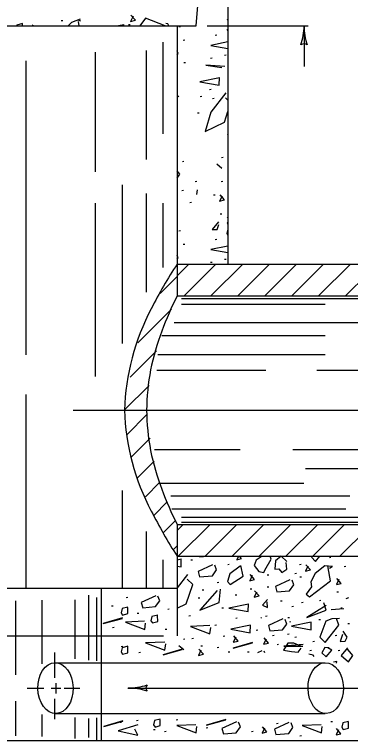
# Model space of a CAD drawing. Extents: x 1000 to 1036.3, y 1000 to 1022.
# Drawn here: x 1012.944 to 1015.151, y 1002.577 to 1007.339 of the extents above; entities that cross this region are included whole.
import ezdxf

# ---------------------------------------------------------------- set-up
doc = ezdxf.new("R2010")
doc.units = 0
doc.layers.add('Level 1', color=7, linetype='Continuous')
doc.layers.add('Level 15', color=7, linetype='Continuous')

msp = doc.modelspace()

# ---------------------------------------------------------------- linework, layer by layer
at = {"layer": 'Level 1'}
for p, q in [((1014.3456, 1007.7644), (1014.3456, 1005.7019)), ((1014.1359, 1007.2644), (1014.1633, 1007.5769)), ((1010.8886, 1007.2644), (1014.1359, 1007.2644)), ((1014.0123, 1007.2644), (1014.0123, 1005.4936)), ((1014.2097, 1007.2644), (1014.8724, 1007.2644)), ((1014.8456, 1007.2644), (1014.8456, 1006.9983)), ((1014.0123, 1005.7019), (1018.0262, 1005.7019)), ((1014.0123, 1005.6252), (1014.089, 1005.7019)), ((1014.0575, 1005.4936), (1014.2658, 1005.7019)), ((1014.2343, 1005.4936), (1014.4427, 1005.7019)), ((1014.411, 1005.4936), (1014.6193, 1005.7019)), ((1014.5878, 1005.4936), (1014.7962, 1005.7019)), ((1014.7647, 1005.4936), (1014.973, 1005.7019)), ((1014.9413, 1005.4936), (1015.1497, 1005.7019)), ((1015.1182, 1005.4936), (1015.3265, 1005.7019)), ((1013.9008, 1005.51), (1014.0123, 1005.6214)), ((1014.0123, 1005.4936), (1018.0262, 1005.4936)), ((1013.7534, 1005.1858), (1013.9741, 1005.4064)), ((1013.7035, 1004.9592), (1013.8772, 1005.1328)), ((1013.6664, 1004.7453), (1013.8273, 1004.9062)), ((1013.3296, 1004.7436), (1015.5127, 1004.7436)), ((1013.6808, 1004.5828), (1013.8148, 1004.7168)), ((1013.7092, 1004.4345), (1013.8356, 1004.5609)), ((1013.7515, 1004.3), (1013.8617, 1004.4102)), ((1013.8035, 1004.1752), (1013.8988, 1004.2705)), ((1013.8586, 1004.0536), (1013.9472, 1004.1422)), ((1013.9229, 1003.9411), (1014.001, 1004.0192)), ((1014.0123, 1003.9936), (1014.0123, 1003.2644)), ((1014.0123, 1003.9936), (1018.0262, 1003.9936)), ((1014.0123, 1003.9545), (1014.0513, 1003.9936)), ((1014.0198, 1003.7853), (1014.2282, 1003.9936)), ((1014.1967, 1003.7853), (1014.405, 1003.9936)), ((1014.3733, 1003.7853), (1014.5817, 1003.9936)), ((1014.5502, 1003.7853), (1014.7585, 1003.9936)), ((1014.727, 1003.7853), (1014.9353, 1003.9936)), ((1014.9037, 1003.7853), (1015.112, 1003.9936)), ((1015.0805, 1003.7853), (1015.2888, 1003.9936)), ((1013.9873, 1003.8287), (1014.0123, 1003.8536)), ((1014.0123, 1003.7853), (1018.0262, 1003.7853)), ((1011.0123, 1003.5769), (1014.0123, 1003.5769)), ((1013.5123, 1003.5769), (1013.5123, 1002.5769)), ((1013.4298, 1003.5303), (1013.4298, 1003.1036)), ((1012.9511, 1003.4931), (1012.9511, 1003.0083)), ((1013.1231, 1003.4973), (1013.1231, 1003.0788)), ((1013.34, 1003.4993), (1013.34, 1003.1119)), ((1013.4821, 1003.5158), (1013.4821, 1003.0995)), ((1011.0797, 1003.2644), (1013.9231, 1003.2644)), ((1013.2095, 1002.9876), (1013.2095, 1003.1533)), ((1013.2095, 1003.0873), (1014.9843, 1003.0873)), ((1013.0259, 1002.9207), (1013.1358, 1002.9207)), ((1013.2703, 1002.9207), (1013.3719, 1002.9207)), ((1013.6893, 1002.9207), (1015.2746, 1002.9207)), ((1012.9511, 1002.8351), (1012.9511, 1002.6064)), ((1013.2095, 1002.7163), (1013.2095, 1002.8509)), ((1013.1231, 1002.7473), (1013.1231, 1002.6023)), ((1013.2095, 1002.754), (1014.9843, 1002.754)), ((1013.34, 1002.7266), (1013.34, 1002.5898)), ((1013.4298, 1002.7203), (1013.4298, 1002.5961)), ((1013.4821, 1002.7245), (1013.4821, 1002.5769)), ((1009.0123, 1002.5769), (1016.0123, 1002.5769))]:
    msp.add_line(p, q, dxfattribs=at)
for points in [[(1013.2616, 1007.2983), (1013.2509, 1007.2969)], [(1013.3758, 1007.3078), (1013.3185, 1007.2878)], [(1013.3684, 1007.2644), (1013.3652, 1007.2932)], [(1013.3785, 1007.2958), (1013.3665, 1007.2998)], [(1013.7222, 1007.3277), (1013.7062, 1007.2943), (1013.7383, 1007.3023), (1013.7088, 1007.3357)], [(1013.8053, 1007.3158), (1013.7678, 1007.2644)], [(1013.9333, 1007.2652), (1013.8053, 1007.3158)], [(1014.3402, 1007.3074), (1014.3456, 1007.3088)], [(1012.9584, 1007.2705), (1012.9569, 1007.2644)], [(1012.9971, 1007.2798), (1012.9584, 1007.2705)], [(1012.9962, 1007.2644), (1012.9958, 1007.2772)], [(1013.0659, 1007.2644), (1013.0609, 1007.2702)], [(1013.3185, 1007.2878), (1013.2966, 1007.2644)], [(1013.6626, 1007.2718), (1013.627, 1007.2644)], [(1013.6623, 1007.2644), (1013.6626, 1007.2731)], [(1013.7034, 1007.2721), (1013.6928, 1007.2708)], [(1013.9506, 1007.2772), (1013.9373, 1007.2798)], [(1013.9572, 1007.2644), (1013.9506, 1007.2772)], [(1014.0339, 1007.259), (1014.0233, 1007.2577)], [(1014.3383, 1007.2425), (1014.3456, 1007.2325)], [(1014.3456, 1007.2706), (1014.345, 1007.2705)], [(1014.2718, 1007.2034), (1014.2612, 1007.2021)], [(1014.0633, 1007.1707), (1014.0527, 1007.1693)], [(1014.3456, 1007.1603), (1014.2326, 1007.1371)], [(1014.0193, 1007.0833), (1014.0123, 1007.1013)], [(1014.2326, 1007.1371), (1014.3456, 1007.117)], [(1014.0123, 1007.0734), (1014.0193, 1007.0833)], [(1014.2424, 1007.0528), (1014.2318, 1007.0515)], [(1014.3341, 1007.0725), (1014.3233, 1007.0712)], [(1014.0667, 1007.0234), (1014.0559, 1007.0221)], [(1014.3263, 1006.9984), (1014.2009, 1007.0064), (1014.305, 1006.9918)], [(1014.29, 1006.9249), (1014.1606, 1006.8982), (1014.2887, 1006.8755), (1014.29, 1006.9263)], [(1014.2358, 1006.8467), (1014.2252, 1006.8453)], [(1014.3317, 1006.8251), (1014.233, 1006.6983)], [(1014.0226, 1006.7998), (1014.0159, 1006.8051)], [(1014.1737, 1006.8009), (1014.163, 1006.7996)], [(1014.2555, 1006.7878), (1014.2448, 1006.7865)], [(1014.3456, 1006.7777), (1014.329, 1006.7931)], [(1014.1573, 1006.6929), (1014.1467, 1006.6916)], [(1014.233, 1006.6983), (1014.1956, 1006.5717)], [(1014.3223, 1006.633), (1014.3456, 1006.702)], [(1014.1956, 1006.5717), (1014.3223, 1006.633)], [(1014.3456, 1006.5515), (1014.3398, 1006.5508)], [(1014.3144, 1006.4003), (1014.3038, 1006.399)], [(1014.0568, 1006.3742), (1014.0462, 1006.3728)], [(1014.3063, 1006.3295), (1014.273, 1006.3575)], [(1014.0293, 1006.2922), (1014.0123, 1006.3145)], [(1014.0123, 1006.2667), (1014.0293, 1006.2922)], [(1014.1419, 1006.2433), (1014.1313, 1006.2419)], [(1014.3112, 1006.2433), (1014.3005, 1006.2419)], [(1014.0536, 1006.1843), (1014.0428, 1006.183)], [(1014.1413, 1006.1588), (1014.1467, 1006.1895)], [(1014.2621, 1006.1549), (1014.2514, 1006.1536)], [(1014.3071, 1006.1483), (1014.2911, 1006.1149), (1014.3231, 1006.1229), (1014.2938, 1006.1563)], [(1014.1059, 1006.1058), (1014.0953, 1006.1045)], [(1014.0176, 1006.0502), (1014.0123, 1006.0495)], [(1014.0176, 1006.0077), (1014.0123, 1006.007)], [(1014.3046, 1006.0305), (1014.2939, 1006.0292)], [(1014.3456, 1006.0058), (1014.3428, 1006.009)], [(1014.2837, 1005.9801), (1014.2423, 1005.9294), (1014.2743, 1005.9294), (1014.2863, 1005.9628)], [(1014.3456, 1005.9789), (1014.3402, 1005.9677)], [(1014.3402, 1005.9677), (1014.3456, 1005.969)], [(1014.0339, 1005.9193), (1014.0233, 1005.9179)], [(1014.345, 1005.9308), (1014.3383, 1005.9028)], [(1014.3456, 1005.9308), (1014.345, 1005.9308)], [(1014.2718, 1005.8637), (1014.2612, 1005.8623)], [(1014.3383, 1005.9028), (1014.3456, 1005.8928)], [(1014.0633, 1005.8309), (1014.0527, 1005.8296)], [(1014.3456, 1005.8206), (1014.2326, 1005.7973)], [(1014.2326, 1005.7973), (1014.3456, 1005.7773)], [(1014.0193, 1005.7435), (1014.0123, 1005.7616)], [(1014.0123, 1005.7337), (1014.0193, 1005.7435)], [(1014.3341, 1005.7328), (1014.3233, 1005.7314)], [(1014.2424, 1005.7131), (1014.2318, 1005.7118)], [(1014.0392, 1003.7663), (1014.0123, 1003.7608)], [(1014.0378, 1003.7169), (1014.0392, 1003.7677)], [(1014.1584, 1003.7853), (1014.1595, 1003.7812)], [(1014.1595, 1003.7812), (1014.211, 1003.7853)], [(1014.4143, 1003.7853), (1014.4034, 1003.7627)], [(1014.4034, 1003.7627), (1014.4355, 1003.7707)], [(1014.4355, 1003.7707), (1014.4227, 1003.7853)], [(1014.5712, 1003.7853), (1014.5303, 1003.7598)], [(1014.5876, 1003.6945), (1014.6289, 1003.7665)], [(1014.6289, 1003.7665), (1014.6227, 1003.7853)], [(1014.7329, 1003.7505), (1014.6956, 1003.7852), (1014.6583, 1003.7558), (1014.6529, 1003.7012), (1014.6796, 1003.7025), (1014.6996, 1003.6785), (1014.7329, 1003.7012), (1014.7289, 1003.7438)], [(1014.9004, 1003.7853), (1014.8943, 1003.7798)], [(1014.8943, 1003.7798), (1014.921, 1003.7518)], [(1014.921, 1003.7518), (1014.9483, 1003.7853)], [(1015.0224, 1003.7765), (1015.0118, 1003.7752)], [(1014.0123, 1003.7214), (1014.0378, 1003.7169)], [(1014.1127, 1003.7601), (1014.102, 1003.7588)], [(1014.2448, 1003.729), (1014.1502, 1003.6849), (1014.1595, 1003.6503), (1014.2435, 1003.6569), (1014.2715, 1003.6956), (1014.2595, 1003.7263)], [(1014.4249, 1003.7198), (1014.3582, 1003.6705), (1014.3422, 1003.6198), (1014.3608, 1003.6012), (1014.4449, 1003.6545), (1014.4303, 1003.7238)], [(1014.3548, 1003.7307), (1014.3442, 1003.7293)], [(1014.5303, 1003.7598), (1014.5183, 1003.7238)], [(1014.5183, 1003.7238), (1014.5489, 1003.6865)], [(1014.8261, 1003.7307), (1014.8154, 1003.7293)], [(1014.8711, 1003.7208), (1014.8551, 1003.6874), (1014.8871, 1003.6954), (1014.8578, 1003.7288)], [(1015.0317, 1003.7185), (1014.981, 1003.7225), (1014.9183, 1003.6718), (1014.8903, 1003.6172), (1014.8943, 1003.5838), (1014.8597, 1003.5358), (1014.881, 1003.5198), (1015.0183, 1003.6238), (1015.0037, 1003.7092), (1015.0023, 1003.7238)], [(1014.5489, 1003.6865), (1014.5809, 1003.6785)], [(1014.5809, 1003.6785), (1014.5876, 1003.6945)], [(1014.7966, 1003.6718), (1014.7859, 1003.6704)], [(1015.0117, 1003.7065), (1015.0303, 1003.7172)], [(1015.1206, 1003.7176), (1015.1099, 1003.7163)], [(1014.0808, 1003.6665), (1014.0123, 1003.5783)], [(1014.1142, 1003.6012), (1014.0782, 1003.6345)], [(1014.5045, 1003.6586), (1014.4885, 1003.6253), (1014.5206, 1003.6333), (1014.4912, 1003.6666)], [(1014.6133, 1003.6619), (1014.6027, 1003.6606)], [(1014.7521, 1003.6308), (1014.6574, 1003.5868), (1014.6668, 1003.5521), (1014.7508, 1003.5588), (1014.7788, 1003.5974), (1014.7668, 1003.6282)], [(1014.8293, 1003.6488), (1014.8187, 1003.6475)], [(1015.0739, 1003.6324), (1015.0579, 1003.5991), (1015.0899, 1003.6071), (1015.0606, 1003.6404)], [(1014.0715, 1003.4744), (1014.1142, 1003.6012)], [(1014.2861, 1003.6128), (1014.2754, 1003.6115)], [(1014.6133, 1003.5834), (1014.6027, 1003.5821)], [(1014.2755, 1003.5598), (1014.1608, 1003.4318), (1014.2875, 1003.4824), (1014.2968, 1003.5692)], [(1014.1879, 1003.5638), (1014.1773, 1003.5624)], [(1014.4039, 1003.531), (1014.3933, 1003.5297)], [(1014.5021, 1003.5703), (1014.4914, 1003.569)], [(1014.534, 1003.5506), (1014.518, 1003.5173), (1014.55, 1003.5253), (1014.5207, 1003.5586)], [(1015.0715, 1003.5507), (1015.0608, 1003.5493)], [(1013.6875, 1003.5148), (1013.6768, 1003.5135)], [(1013.8711, 1003.5268), (1013.7764, 1003.4828), (1013.7858, 1003.4481), (1013.8698, 1003.4548), (1013.8978, 1003.4934), (1013.8858, 1003.5242)], [(1014.1618, 1003.5114), (1014.1511, 1003.5101)], [(1014.6049, 1003.5024), (1014.5729, 1003.4651), (1014.6049, 1003.4491), (1014.6036, 1003.4864)], [(1014.7017, 1003.4918), (1014.691, 1003.4904)], [(1014.8392, 1003.4819), (1014.8285, 1003.4806)], [(1014.9898, 1003.4614), (1014.8644, 1003.3841), (1014.9898, 1003.4308), (1014.9751, 1003.4801)], [(1014.9569, 1003.495), (1014.9463, 1003.4937)], [(1015.137, 1003.5118), (1015.121, 1003.5051)], [(1013.5912, 1003.4586), (1013.5805, 1003.4573)], [(1013.6886, 1003.452), (1013.6499, 1003.4427), (1013.6433, 1003.4147), (1013.6539, 1003.4), (1013.6886, 1003.4093), (1013.6873, 1003.4493)], [(1013.9606, 1003.4385), (1013.9499, 1003.4372)], [(1014.0123, 1003.4457), (1014.0715, 1003.4744)], [(1014.3156, 1003.4459), (1014.3049, 1003.4446)], [(1014.4809, 1003.4718), (1014.3515, 1003.4451), (1014.4796, 1003.4224), (1014.4809, 1003.4731)], [(1014.777, 1003.4558), (1014.7663, 1003.4544)], [(1015.0234, 1003.4363), (1015.1074, 1003.443)], [(1015.0968, 1003.4466), (1015.0862, 1003.4453)], [(1013.7598, 1003.4104), (1013.7492, 1003.4091)], [(1013.8853, 1003.3998), (1013.8466, 1003.3905), (1013.8399, 1003.3625), (1013.8506, 1003.3478), (1013.8853, 1003.3572), (1013.8839, 1003.3972)], [(1014.0996, 1003.3936), (1014.0889, 1003.3923)], [(1014.6035, 1003.3923), (1014.5928, 1003.3909)], [(1013.6524, 1003.3808), (1013.5271, 1003.3435), (1013.6524, 1003.3782)], [(1013.7979, 1003.359), (1013.6726, 1003.3537), (1013.7993, 1003.3057), (1013.8046, 1003.347)], [(1014.4072, 1003.3792), (1014.3965, 1003.3778)], [(1014.5663, 1003.3829), (1014.5609, 1003.3789)], [(1014.7063, 1003.3743), (1014.6116, 1003.3302), (1014.6209, 1003.2955), (1014.7049, 1003.3022), (1014.7329, 1003.3408), (1014.7209, 1003.3716)], [(1014.7508, 1003.3824), (1014.7401, 1003.3811)], [(1014.7583, 1003.3523), (1014.7529, 1003.3549)], [(1014.8933, 1003.3527), (1014.7638, 1003.326), (1014.8919, 1003.3033), (1014.8933, 1003.354)], [(1014.9537, 1003.3693), (1014.943, 1003.368)], [(1015.0783, 1003.3763), (1015.029, 1003.3749), (1014.9877, 1003.3589), (1014.9503, 1003.2549), (1014.9837, 1003.2203), (1015.0743, 1003.3323), (1015.0583, 1003.3776)], [(1015.1435, 1003.3432), (1015.1328, 1003.3418)], [(1013.5992, 1003.3181), (1013.5885, 1003.3168)], [(1013.9445, 1003.306), (1013.9338, 1003.3047)], [(1014.2262, 1003.3309), (1014.1008, 1003.3256), (1014.2275, 1003.2776), (1014.2328, 1003.3189)], [(1014.2698, 1003.3333), (1014.2591, 1003.332)], [(1014.494, 1003.333), (1014.3647, 1003.3063), (1014.4927, 1003.2837), (1014.494, 1003.3343)], [(1014.5413, 1003.3007), (1014.5307, 1003.2993)], [(1015.0983, 1003.2723), (1015.0837, 1003.2269), (1015.1157, 1003.2283), (1015.1277, 1003.2549), (1015.1023, 1003.2949)], [(1014.0636, 1003.2418), (1014.0529, 1003.2404)], [(1014.1193, 1003.245), (1014.1085, 1003.2437)], [(1014.3253, 1003.2613), (1014.3147, 1003.26)], [(1014.3966, 1003.2548), (1014.3806, 1003.2214), (1014.4126, 1003.2294), (1014.3833, 1003.2628)], [(1014.5962, 1003.2417), (1014.5802, 1003.2083), (1014.6122, 1003.2163), (1014.5828, 1003.2497)], [(1014.6493, 1003.2647), (1014.6387, 1003.2633)], [(1014.7475, 1003.2745), (1014.7368, 1003.2732)], [(1014.7966, 1003.2548), (1014.7859, 1003.2535)], [(1015.0617, 1003.2647), (1015.051, 1003.2633)], [(1013.6886, 1003.195), (1013.6499, 1003.1857), (1013.6433, 1003.1577), (1013.6539, 1003.143), (1013.6886, 1003.1523), (1013.6873, 1003.1923)], [(1013.9304, 1003.2225), (1013.8051, 1003.2172), (1013.9318, 1003.1692), (1013.9371, 1003.2105)], [(1014.0555, 1003.1709), (1014.0222, 1003.1989)], [(1014.1781, 1003.1959), (1014.1674, 1003.1946)], [(1014.5063, 1003.2203), (1014.3809, 1003.1829), (1014.5063, 1003.2176)], [(1014.6788, 1003.2058), (1014.6681, 1003.2044)], [(1014.825, 1003.1949), (1014.7783, 1003.2163), (1014.7383, 1003.2163), (1014.7103, 1003.1683), (1014.7636, 1003.1616), (1014.8077, 1003.1563), (1014.8263, 1003.1829)], [(1014.8397, 1003.2069), (1014.7129, 1003.1963), (1014.8383, 1003.1963)], [(1014.9144, 1003.2253), (1014.9038, 1003.224)], [(1013.6554, 1003.1936), (1013.6448, 1003.1923)], [(1013.7718, 1003.1534), (1013.7612, 1003.1521)], [(1014.0459, 1003.1761), (1013.9206, 1003.1388), (1014.0459, 1003.1734)], [(1014.1683, 1003.1684), (1014.1523, 1003.1351), (1014.1843, 1003.1431), (1014.1549, 1003.1764)], [(1014.2861, 1003.1861), (1014.2754, 1003.1848)], [(1014.3581, 1003.1567), (1014.3474, 1003.1553)], [(1014.4858, 1003.1567), (1014.4751, 1003.1553)], [(1014.5688, 1003.1648), (1014.5389, 1003.1509)], [(1014.5877, 1003.1517), (1014.5835, 1003.1621)], [(1014.8948, 1003.1665), (1014.8841, 1003.1652)], [(1015.0103, 1003.1856), (1014.981, 1003.1869), (1014.9623, 1003.1523), (1014.9917, 1003.1256), (1015.029, 1003.1683), (1015.0023, 1003.1843)], [(1015.0813, 1003.1665), (1015.0707, 1003.1652)], [(1015.1317, 1003.1843), (1015.089, 1003.1336), (1015.1383, 1003.0936), (1015.165, 1003.1336), (1015.1357, 1003.1723), (1015.121, 1003.1723)], [(1014.9063, 1003.1376), (1014.877, 1003.1429)], [(1014.9129, 1003.1285), (1014.9063, 1003.1376)], [(1015.0601, 1003.0941), (1015.039, 1003.0898)], [(1015.0598, 1003.0834), (1015.0601, 1003.0954)], [(1013.6564, 1002.7063), (1013.5311, 1002.6689), (1013.6564, 1002.7036)], [(1013.7535, 1002.6787), (1013.6255, 1002.64), (1013.7535, 1002.6107), (1013.7335, 1002.6507)], [(1013.6474, 1002.6958), (1013.6368, 1002.6944)], [(1013.7558, 1002.7078), (1013.7452, 1002.7064)], [(1013.9013, 1002.7173), (1013.8627, 1002.7079), (1013.856, 1002.6799), (1013.8667, 1002.6653), (1013.9013, 1002.6746), (1013.9, 1002.7146)], [(1014.0168, 1002.7118), (1014.0061, 1002.7104)], [(1014.1353, 1002.6804), (1014.0099, 1002.6751), (1014.1366, 1002.6271), (1014.1419, 1002.6684)], [(1014.331, 1002.7143), (1014.2057, 1002.677), (1014.331, 1002.7117)], [(1014.4011, 1002.6997), (1014.3064, 1002.6556), (1014.3158, 1002.6209), (1014.3998, 1002.6276), (1014.4278, 1002.6663), (1014.4158, 1002.697)], [(1014.7463, 1002.6957), (1014.6517, 1002.6516), (1014.661, 1002.6169), (1014.745, 1002.6236), (1014.773, 1002.6623), (1014.761, 1002.693)], [(1014.6753, 1002.6877), (1014.6646, 1002.6863)], [(1014.9583, 1002.6804), (1014.833, 1002.6751), (1014.9597, 1002.6271), (1014.965, 1002.6684)], [(1015.0326, 1002.6998), (1015.0219, 1002.6984)], [(1015.138, 1002.7012), (1015.0993, 1002.6918), (1015.0927, 1002.6638), (1015.1033, 1002.6492), (1015.138, 1002.6585), (1015.1367, 1002.6985)], [(1013.8683, 1002.6476), (1013.8576, 1002.6463)], [(1013.9405, 1002.6355), (1013.9298, 1002.6342)], [(1014.2135, 1002.6596), (1014.2028, 1002.6583)], [(1014.5107, 1002.6355), (1014.5, 1002.6342)], [(1014.5858, 1002.6585), (1014.5698, 1002.6252), (1014.6018, 1002.6332), (1014.5724, 1002.6665)], [(1015.0716, 1002.6465), (1015.0556, 1002.6132), (1015.0876, 1002.6212), (1015.0583, 1002.6545)], [(1014.8278, 1002.6074), (1014.8172, 1002.6061)]]:
    msp.add_lwpolyline(points, dxfattribs=at)
for centre, radius, start, end in [((1014.455, 1007.2644), 0.3906, 341.3472, 359.9939), ((1015.2362, 1007.2644), 0.3906, 179.9878, 180), ((1015.2362, 1007.2644), 0.3906, 180, 198.6688), ((1014.8455, 1007.1159), 0.0312, 48.7746, 130.8913), ((1016.341, 1004.1546), 2.796, 146.3981, 153.3388), ((1016.161, 1004.4152), 2.4042, 153.3492, 159.3638), ((1015.1972, 1004.6944), 1.5319, 152.188, 178.1618), ((1015.3001, 1004.7262), 1.4889, 158.8884, 179.3317), ((1015.1596, 1004.7871), 1.494, 181.6686, 208.1565), ((1015.3001, 1004.761), 1.4889, 180.6683, 201.1116), ((1016.1336, 1005.06), 2.3743, 200.5983, 206.6886), ((1016.824, 1005.5918), 3.3421, 206.8551, 212.7212), ((1013.6893, 1003.3113), 0.3906, 269.9878, 270), ((1013.6893, 1003.3113), 0.3906, 270, 288.6688), ((1013.6893, 1002.53), 0.3906, 71.3472, 89.9939), ((1013.8378, 1002.9206), 0.0312, 138.7746, 220.8913)]:
    msp.add_arc(centre, radius, start, end, dxfattribs=at)
for centre in [(1013.213, 1002.9205), (1014.9878, 1002.9205)]:
    msp.add_ellipse(centre, major_axis=(0.0035, -0.1668), ratio=0.694284, dxfattribs=at)
at = {"layer": 'Level 15'}
for p, q in [((1013.917, 1007.159), (1013.917, 1006.5573)), ((1013.8087, 1007.1023), (1013.8087, 1006.3872)), ((1013.4727, 1007.0928), (1013.4727, 1006.3081)), ((1013.0177, 1007.0361), (1013.0177, 1005.1058)), ((1013.6516, 1006.2214), (1013.6516, 1005.1816)), ((1013.8087, 1006.1651), (1013.8087, 1005.5173)), ((1013.4727, 1006.1023), (1013.4727, 1004.9649)), ((1013.917, 1006.1023), (1013.917, 1005.6798)), ((1015.8343, 1005.4749), (1014.0414, 1005.4749)), ((1014.9841, 1005.437), (1014.0414, 1005.437)), ((1015.3361, 1005.3176), (1013.9929, 1005.3176)), ((1014.9841, 1005.2312), (1013.9117, 1005.2312)), ((1014.9841, 1005.1067), (1013.8846, 1005.1067)), ((1014.5941, 1005.0038), (1013.8792, 1005.0038)), ((1016.0293, 1005.0038), (1014.9299, 1005.0038)), ((1013.0177, 1004.8458), (1013.0177, 1003.5769)), ((1014.4262, 1004.4838), (1013.8629, 1004.4838)), ((1016.9338, 1004.4838), (1014.7728, 1004.4838)), ((1016.5763, 1004.3593), (1014.8541, 1004.3593)), ((1014.8433, 1004.2618), (1013.89, 1004.2618)), ((1013.6516, 1004.2175), (1013.6516, 1003.5769)), ((1015.1465, 1004.1805), (1013.9713, 1004.1805)), ((1015.1194, 1004.0938), (1013.9767, 1004.0938)), ((1015.5419, 1004.0397), (1014.0414, 1004.0397)), ((1017.9709, 1004.0072), (1014.0414, 1004.0072)), ((1013.8087, 1003.9468), (1013.8087, 1003.5769)), ((1013.917, 1003.7626), (1013.917, 1003.5769))]:
    msp.add_line(p, q, dxfattribs=at)

# ---------------------------------------------------------------- texts
at = {"layer": 'Level 1'}
msp.add_text('+', height=0.1, dxfattribs=at).set_placement((1013.1773, 1002.8707))

doc.saveas('drawing.dxf')
